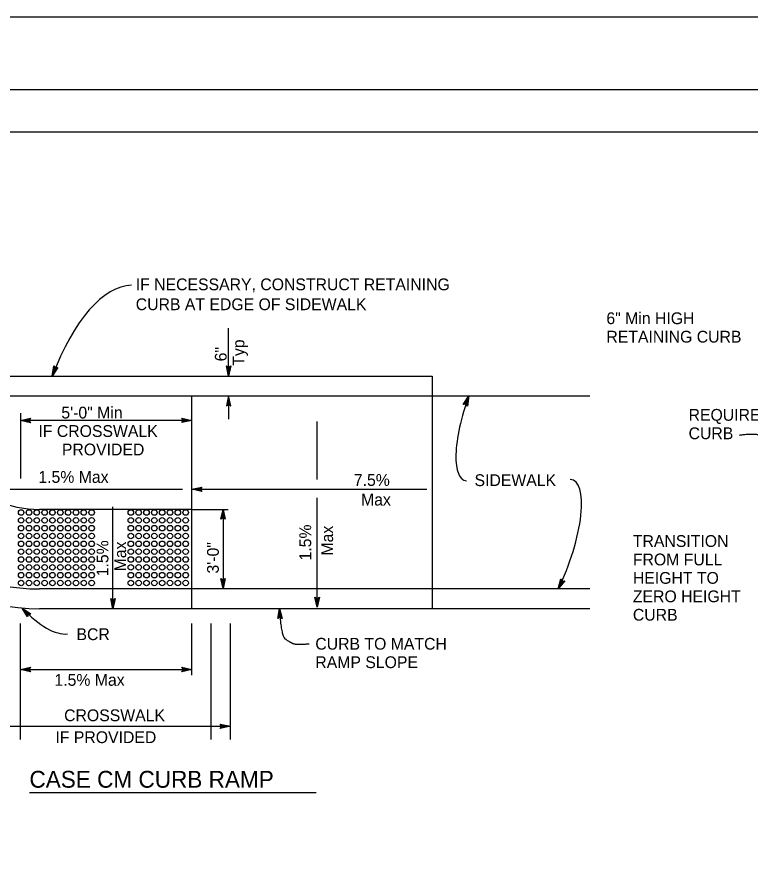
# Model space of a CAD drawing. Extents: x -893 to 867, y -474 to 712.
# Drawn here: x -626 to -191, y 203 to 712 of the extents above; entities that cross this region are included whole.
import ezdxf

# ---------------------------------------------------------------- set-up
doc = ezdxf.new("R2010")
doc.units = 0
for name, color, linetype in [('10 Sheet Format', 7, 'Continuous'), ('56 Stage 3 Anno', 7, 'Continuous'), ('57 Undefined', 7, 'Continuous'), ('60 Nongeo Data', 7, 'Continuous')]:
    doc.layers.add(name, color=color, linetype=linetype)

msp = doc.modelspace()

# ---------------------------------------------------------------- linework, layer by layer
at = {"layer": '10 Sheet Format'}
msp.add_line((-813.45, 643.96), (811.55, 643.96), dxfattribs=at)
for points in [[(-893.45, -474.04), (866.55, -474.04), (866.55, 711.96), (-893.45, 711.96)], [(-863.43, 668.96), (836.57, 668.96), (836.57, -431.04), (-863.43, -431.04)], [(-863.43, 668.96), (836.57, 668.96), (836.57, -431.04), (-863.43, -431.04)]]:
    msp.add_lwpolyline(points, close=True, dxfattribs=at)
at = {"layer": '56 Stage 3 Anno'}
for p, q in [((-500.33, 499.06), (-500.33, 527.38)), ((-604.95, 499.06), (-604.04, 505.14)), ((-604.45, 500.36), (-603.79, 504.79)), ((-604.04, 505.14), (-604.04, 505.14)), ((-604.04, 505.14), (-603.09, 503.92)), ((-603.96, 501.64), (-603.53, 504.5)), ((-500.33, 499.06), (-501.66, 505.06)), ((-501.66, 505.06), (-501.66, 505.06)), ((-501.66, 505.06), (-500.33, 504.26)), ((-500.34, 500.45), (-501.31, 504.83)), ((-500.33, 501.82), (-500.96, 504.65)), ((-500.33, 503.21), (-500.6, 504.41)), ((-500.33, 504.26), (-498.99, 505.06)), ((-498.99, 505.06), (-500.33, 499.06)), ((-499.35, 504.85), (-500.33, 500.44)), ((-499.71, 504.61), (-500.33, 501.82)), ((-500.06, 504.44), (-500.33, 503.21)), ((-498.99, 505.06), (-498.99, 505.06)), ((-601.55, 504.18), (-604.95, 499.06)), ((-601.96, 504.11), (-604.45, 500.35)), ((-602.38, 504.02), (-603.96, 501.64)), ((-603.46, 502.93), (-603.28, 504.15)), ((-602.77, 503.98), (-603.46, 502.93)), ((-603.09, 503.92), (-601.55, 504.18)), ((-601.55, 504.18), (-601.55, 504.18)), ((-604.95, 499.06), (-604.95, 499.06)), ((-500.33, 499.06), (-500.33, 499.06)), ((-500.33, 487.33), (-501.66, 481.33)), ((-500.34, 485.94), (-501.31, 481.56)), ((-500.33, 484.57), (-500.96, 481.74)), ((-498.99, 481.33), (-500.33, 487.33)), ((-500.33, 487.33), (-500.33, 487.33)), ((-500.33, 487.33), (-500.33, 473.41)), ((-499.35, 481.55), (-500.33, 485.95)), ((-499.71, 481.78), (-500.33, 484.57)), ((-361.19, 482.15), (-357.87, 487.33)), ((-360.78, 482.23), (-358.34, 486.03)), ((-360.36, 482.33), (-358.82, 484.73)), ((-358.82, 484.73), (-359.2, 481.87)), ((-358.34, 486.02), (-358.94, 481.58)), ((-357.87, 487.33), (-358.68, 481.24)), ((-357.87, 487.33), (-357.87, 487.33)), ((-501.66, 481.33), (-500.33, 482.13)), ((-501.66, 481.33), (-501.66, 481.33)), ((-500.33, 483.18), (-500.6, 481.98)), ((-500.06, 481.96), (-500.33, 483.18)), ((-500.33, 482.13), (-498.99, 481.33)), ((-498.99, 481.33), (-498.99, 481.33)), ((-359.66, 482.45), (-361.19, 482.15)), ((-361.19, 482.15), (-361.19, 482.15)), ((-359.98, 482.38), (-359.3, 483.44)), ((-358.68, 481.24), (-359.66, 482.45)), ((-359.3, 483.44), (-359.46, 482.21)), ((-358.68, 481.24), (-358.68, 481.24)), ((-623.81, 476.95), (-623.81, 438.31)), ((-623.81, 472.72), (-617.81, 474.05)), ((-617.81, 474.05), (-618.61, 472.72)), ((-617.81, 474.05), (-617.81, 474.05)), ((-527.34, 472.72), (-528.14, 474.06)), ((-528.14, 474.06), (-528.14, 474.06)), ((-528.14, 474.06), (-522.14, 472.72)), ((-522.14, 472.72), (-623.81, 472.72)), ((-617.81, 471.38), (-623.81, 472.72)), ((-623.81, 472.72), (-623.81, 472.72)), ((-618.02, 471.73), (-622.43, 472.72)), ((-622.42, 472.72), (-618.04, 473.69)), ((-621.04, 472.72), (-618.22, 473.34)), ((-618.26, 472.09), (-621.04, 472.72)), ((-619.66, 472.72), (-618.45, 472.98)), ((-618.43, 472.44), (-619.66, 472.72)), ((-618.61, 472.72), (-617.81, 471.38)), ((-617.81, 471.38), (-617.81, 471.38)), ((-522.14, 472.72), (-528.14, 471.39)), ((-528.14, 471.39), (-527.34, 472.72)), ((-528.14, 471.39), (-528.14, 471.39)), ((-527.92, 473.7), (-523.52, 472.72)), ((-523.53, 472.71), (-527.9, 471.75)), ((-524.9, 472.72), (-527.73, 472.09)), ((-527.69, 473.34), (-524.9, 472.72)), ((-527.51, 473), (-526.28, 472.72)), ((-526.28, 472.72), (-527.49, 472.45)), ((-522.14, 472.72), (-522.14, 472.72)), ((-447.88, 437.76), (-447.88, 472.1)), ((-522.14, 431.86), (-516.14, 433.19)), ((-516.14, 433.19), (-516.94, 431.86)), ((-516.14, 433.19), (-516.14, 433.19)), ((-725.91, 431.86), (-527.68, 431.86)), ((-516.14, 430.52), (-522.14, 431.86)), ((-522.14, 431.86), (-522.14, 431.86)), ((-522.14, 431.86), (-382.89, 431.86)), ((-516.36, 430.88), (-520.76, 431.86)), ((-520.75, 431.87), (-516.37, 432.83)), ((-519.38, 431.86), (-516.55, 432.49)), ((-516.59, 431.24), (-519.38, 431.86)), ((-518, 431.86), (-516.79, 432.13)), ((-516.77, 431.58), (-518, 431.86)), ((-516.94, 431.86), (-516.14, 430.52)), ((-516.14, 430.52), (-516.14, 430.52)), ((-447.88, 361.93), (-447.88, 426.79)), ((-568.93, 360.98), (-568.93, 421.49)), ((-522.14, 419.96), (-500.58, 419.96)), ((-504.95, 414.05), (-503.63, 419.96)), ((-504.6, 414.26), (-503.63, 418.6)), ((-503.63, 419.96), (-503.63, 372.99)), ((-503.63, 419.96), (-503.63, 419.96)), ((-503.63, 419.96), (-502.32, 414.05)), ((-503.62, 418.59), (-502.67, 414.28)), ((-503.63, 414.84), (-504.95, 414.05)), ((-504.95, 414.05), (-504.95, 414.05)), ((-504.24, 414.49), (-503.63, 417.24)), ((-503.9, 414.67), (-503.63, 415.88)), ((-503.63, 417.24), (-503.01, 414.46)), ((-503.63, 415.88), (-503.37, 414.69)), ((-502.32, 414.05), (-503.63, 414.84)), ((-502.32, 414.05), (-502.32, 414.05)), ((-503.63, 372.99), (-504.94, 378.9)), ((-504.94, 378.9), (-504.94, 378.9)), ((-504.94, 378.9), (-503.63, 378.11)), ((-503.63, 374.36), (-504.58, 378.67)), ((-503.63, 375.71), (-504.24, 378.49)), ((-503.62, 377.07), (-503.89, 378.26)), ((-503.63, 378.11), (-502.31, 378.9)), ((-502.31, 378.9), (-503.63, 372.99)), ((-502.66, 378.68), (-503.63, 374.35)), ((-503.01, 378.45), (-503.63, 375.71)), ((-503.35, 378.28), (-503.62, 377.07)), ((-502.31, 378.9), (-502.31, 378.9)), ((-304.85, 372.71), (-303.42, 378.69)), ((-301.02, 377.52), (-304.85, 372.71)), ((-304.25, 373.96), (-303.2, 378.32)), ((-301.43, 377.48), (-304.25, 373.95)), ((-303.64, 375.19), (-302.96, 378.01)), ((-301.86, 377.43), (-303.64, 375.19)), ((-303.42, 378.69), (-303.42, 378.69)), ((-303.42, 378.69), (-302.57, 377.39)), ((-303.03, 376.44), (-302.74, 377.64)), ((-302.25, 377.42), (-303.03, 376.44)), ((-302.57, 377.39), (-301.02, 377.52)), ((-301.02, 377.52), (-301.02, 377.52)), ((-503.63, 372.99), (-503.63, 372.99)), ((-304.85, 372.71), (-304.85, 372.71)), ((-568.93, 360.98), (-570.26, 366.98)), ((-570.26, 366.98), (-570.26, 366.98)), ((-570.26, 366.98), (-568.93, 366.18)), ((-568.93, 366.18), (-567.59, 366.98)), ((-567.59, 366.98), (-568.93, 360.98)), ((-567.59, 366.98), (-567.59, 366.98)), ((-447.88, 361.93), (-449.21, 367.93)), ((-449.21, 367.93), (-449.21, 367.93)), ((-449.21, 367.93), (-447.88, 367.13)), ((-447.89, 363.33), (-448.86, 367.7)), ((-447.88, 364.7), (-448.51, 367.52)), ((-447.88, 366.08), (-448.15, 367.29)), ((-447.88, 367.13), (-446.54, 367.93)), ((-446.54, 367.93), (-447.88, 361.93)), ((-446.9, 367.72), (-447.88, 363.31)), ((-447.26, 367.48), (-447.88, 364.7)), ((-447.61, 367.31), (-447.88, 366.08)), ((-446.54, 367.93), (-446.54, 367.93)), ((-568.93, 362.37), (-569.9, 366.74)), ((-568.93, 363.74), (-569.55, 366.57)), ((-568.92, 365.12), (-569.19, 366.33)), ((-567.94, 366.76), (-568.93, 362.36)), ((-568.3, 366.53), (-568.93, 363.74)), ((-568.65, 366.35), (-568.92, 365.12)), ((-447.88, 361.93), (-447.88, 361.93)), ((-568.93, 360.98), (-568.93, 360.98)), ((-623.81, 283.35), (-623.81, 352.3)), ((-522.14, 321.52), (-522.14, 352.3)), ((-510.72, 283.35), (-510.72, 352.3)), ((-499.3, 283.35), (-499.3, 352.3)), ((-623.81, 324.97), (-522.14, 324.97)), ((-635.22, 291.27), (-499.3, 291.27)), ((-504.5, 291.27), (-505.3, 292.61)), ((-505.3, 292.61), (-505.3, 292.61)), ((-505.3, 292.61), (-499.3, 291.27)), ((-499.3, 291.27), (-505.3, 289.94)), ((-505.3, 289.94), (-504.5, 291.27)), ((-505.09, 292.26), (-500.68, 291.27)), ((-500.7, 291.27), (-505.07, 290.3)), ((-502.07, 291.27), (-504.89, 290.65)), ((-504.85, 291.9), (-502.07, 291.27)), ((-504.68, 291.55), (-503.45, 291.28)), ((-503.45, 291.28), (-504.66, 291.01)), ((-499.3, 291.27), (-499.3, 291.27)), ((-505.3, 289.94), (-505.3, 289.94))]:
    msp.add_line(p, q, dxfattribs=at)
for points in [[(-619.61, 356.2), (-622.69, 361.4), (-617.69, 357.99), (-618.09, 357.91), (-621.75, 360.41), (-619.5, 356.59), (-619.39, 356.98), (-620.83, 359.42), (-618.49, 357.82), (-618.89, 357.74), (-619.9, 358.43), (-619.27, 357.37), (-619.19, 357.67), (-617.69, 357.99), (-619.19, 357.67)], [(-471.19, 355.12), (-470.15, 361.08), (-468.56, 355.25), (-468.92, 355.44), (-470.08, 359.72), (-470.85, 355.35), (-470.51, 355.57), (-470.02, 358.37), (-469.28, 355.63), (-469.64, 355.83), (-469.96, 357.01), (-470.17, 355.8), (-469.91, 355.97), (-468.56, 355.25), (-469.91, 355.97)], [(-617.9, 323.65), (-623.81, 324.97), (-617.9, 326.28), (-618.11, 325.93), (-622.44, 324.97), (-618.11, 324), (-618.32, 324.35), (-621.09, 324.97), (-618.32, 325.58), (-618.53, 325.23), (-619.73, 324.97), (-618.53, 324.7), (-618.69, 324.97), (-617.9, 326.28), (-618.69, 324.97)], [(-528.04, 326.29), (-522.14, 324.97), (-528.05, 323.66), (-527.83, 324.01), (-523.51, 324.97), (-527.84, 325.94), (-527.63, 325.59), (-524.86, 324.97), (-527.63, 324.36), (-527.41, 324.71), (-526.22, 324.97), (-527.42, 325.24), (-527.26, 324.97), (-528.05, 323.66), (-527.26, 324.97)]]:
    msp.add_lwpolyline(points, close=True, dxfattribs=at)
for centre, major_axis, ratio, start_param, end_param in [((-567.01, 412.43), (-11.86, -140.42), 0.396284, 3.190569, 4.081455), ((-343.64, 482.68), (16.86, 45.61), 0.307705, 1.582514, 3.225254), ((-312.98, 391.77), (16.86, 45.61), 0.307705, 4.397603, 6.390863), ((-618.09, 387.86), (-25.87, 40.48), 0.414099, 1.995854, 2.946163)]:
    msp.add_ellipse(centre, major_axis=major_axis, ratio=ratio, start_param=start_param, end_param=end_param, dxfattribs=at)
for points in [[(-197.36, 464.02), (-181.89, 466.25), (-177.59, 453.32), (-149.9, 457.23)], [(-470.15, 361.08), (-469.38, 344.95), (-464.12, 341.16), (-459.85, 339.49), (-452.62, 340.23)]]:
    msp.add_open_spline(points, degree=2, dxfattribs=at)
at = {"layer": '57 Undefined'}
msp.add_line((-618.35, 251.88), (-448.45, 251.88), dxfattribs=at)
at = {"layer": '60 Nongeo Data'}
for p, q in [((-738.74, 499.06), (-379.57, 499.06)), ((-379.57, 499.06), (-379.57, 360.98)), ((-738.74, 487.33), (-286.08, 487.33)), ((-522.14, 360.98), (-522.14, 487.33)), ((-522.14, 360.98), (-522.14, 487.33)), ((-522.14, 419.96), (-612.39, 419.96)), ((-286.08, 372.71), (-612.39, 372.71)), ((-286.08, 360.98), (-612.39, 360.98))]:
    msp.add_line(p, q, dxfattribs=at)
for centre in [(-623.39, 418.07), (-618.75, 418.07), (-614.1, 418.07), (-609.45, 418.07), (-604.81, 418.07), (-600.16, 418.07), (-595.52, 418.07), (-590.87, 418.07), (-586.23, 418.07), (-581.58, 418.07), (-558.35, 418.07), (-553.71, 418.07), (-549.06, 418.07), (-544.42, 418.07), (-539.77, 418.07), (-535.12, 418.07), (-530.48, 418.07), (-525.83, 418.07), (-623.39, 413.42), (-618.75, 413.42), (-614.1, 413.42), (-609.45, 413.42), (-604.81, 413.42), (-600.16, 413.42), (-595.52, 413.42), (-590.87, 413.42), (-586.23, 413.42), (-581.58, 413.42), (-558.35, 413.42), (-553.71, 413.42), (-549.06, 413.42), (-544.42, 413.42), (-539.77, 413.42), (-535.12, 413.42), (-530.48, 413.42), (-525.83, 413.42), (-623.39, 408.78), (-618.75, 408.78), (-614.1, 408.78), (-609.45, 408.78), (-604.81, 408.78), (-600.16, 408.78), (-595.52, 408.78), (-590.87, 408.78), (-586.23, 408.78), (-581.58, 408.78), (-558.35, 408.78), (-553.71, 408.78), (-549.06, 408.78), (-544.42, 408.78), (-539.77, 408.78), (-535.12, 408.78), (-530.48, 408.78), (-525.83, 408.78), (-623.39, 404.13), (-618.75, 404.13), (-614.1, 404.13), (-609.45, 404.13), (-604.81, 404.13), (-600.16, 404.13), (-595.52, 404.13), (-590.87, 404.13), (-586.23, 404.13), (-581.58, 404.13), (-558.35, 404.13), (-553.71, 404.13), (-549.06, 404.13), (-544.42, 404.13), (-539.77, 404.13), (-535.12, 404.13), (-530.48, 404.13), (-525.83, 404.13), (-623.39, 399.48), (-618.75, 399.48), (-614.1, 399.48), (-609.45, 399.48), (-604.81, 399.48), (-600.16, 399.48), (-595.52, 399.48), (-590.87, 399.48), (-586.23, 399.48), (-581.58, 399.48), (-558.35, 399.48), (-553.71, 399.48), (-549.06, 399.48), (-544.42, 399.48), (-539.77, 399.48), (-535.12, 399.48), (-530.48, 399.48), (-525.83, 399.48), (-623.39, 394.84), (-618.75, 394.84), (-614.1, 394.84), (-609.45, 394.84), (-604.81, 394.84), (-600.16, 394.84), (-595.52, 394.84), (-590.87, 394.84), (-586.23, 394.84), (-581.58, 394.84), (-558.35, 394.84), (-553.71, 394.84), (-549.06, 394.84), (-544.42, 394.84), (-539.77, 394.84), (-535.12, 394.84), (-530.48, 394.84), (-525.83, 394.84), (-623.39, 390.19), (-623.39, 385.55), (-618.75, 390.19), (-618.75, 385.55), (-614.1, 390.19), (-614.1, 385.55), (-609.45, 390.19), (-609.45, 385.55), (-604.81, 390.19), (-604.81, 385.55), (-600.16, 390.19), (-600.16, 385.55), (-595.52, 390.19), (-595.52, 385.55), (-590.87, 390.19), (-590.87, 385.55), (-586.23, 390.19), (-586.23, 385.55), (-581.58, 390.19), (-581.58, 385.55), (-558.35, 390.19), (-558.35, 385.55), (-553.71, 390.19), (-553.71, 385.55), (-549.06, 390.19), (-549.06, 385.55), (-544.42, 390.19), (-544.42, 385.55), (-539.77, 390.19), (-539.77, 385.55), (-535.12, 390.19), (-535.12, 385.55), (-530.48, 390.19), (-530.48, 385.55), (-525.83, 390.19), (-525.83, 385.55), (-623.39, 380.9), (-618.75, 380.9), (-614.1, 380.9), (-609.45, 380.9), (-604.81, 380.9), (-600.16, 380.9), (-595.52, 380.9), (-590.87, 380.9), (-586.23, 380.9), (-581.58, 380.9), (-558.35, 380.9), (-553.71, 380.9), (-549.06, 380.9), (-544.42, 380.9), (-539.77, 380.9), (-535.12, 380.9), (-530.48, 380.9), (-525.83, 380.9), (-623.39, 376.26), (-618.75, 376.26), (-614.1, 376.26), (-609.45, 376.26), (-604.81, 376.26), (-600.16, 376.26), (-595.52, 376.26), (-590.87, 376.26), (-586.23, 376.26), (-581.58, 376.26), (-558.35, 376.26), (-553.71, 376.26), (-549.06, 376.26), (-544.42, 376.26), (-539.77, 376.26), (-535.12, 376.26), (-530.48, 376.26), (-525.83, 376.26)]:
    msp.add_circle(centre, 1.64, dxfattribs=at)
for radius in [126.35, 114.62, 67.37]:
    msp.add_arc((-612.39, 487.33), radius, 180, 270, dxfattribs=at)

# ---------------------------------------------------------------- texts
at = {"layer": '57 Undefined'}
for s, height, p in [('IF NECESSARY, CONSTRUCT RETAINING', 7, (-555.41, 549.94)), ('CURB AT EDGE OF SIDEWALK', 7, (-555.41, 538.13)), ('6" Min HIGH', 7, (-276.34, 529.83)), ('RETAINING CURB', 7, (-276.34, 518.89)), ('5\'-0" Min', 7, (-599.53, 473.86)), ('REQUIRED', 7, (-227.6, 472.52)), ('IF CROSSWALK', 7, (-613.12, 462.92)), ('CURB', 7, (-227.6, 461.58)), ('PROVIDED', 7, (-599.21, 451.98)), ('1.5% Max', 7, (-613.16, 435.69)), ('7.5%', 7, (-426.09, 433.88)), ('SIDEWALK', 7, (-354.53, 433.77)), ('Max', 7, (-421.84, 422.23)), ('TRANSITION', 7, (-260.64, 397.66)), ('FROM FULL', 7, (-260.64, 386.72)), ('HEIGHT TO', 7, (-260.64, 375.79)), ('ZERO HEIGHT', 7, (-260.64, 364.85)), ('CURB', 7, (-260.64, 353.91)), ('BCR', 7, (-590.55, 342.37)), ('CURB TO MATCH', 7, (-448.93, 336.71)), ('RAMP SLOPE', 7, (-448.93, 325.77)), ('1.5% Max', 7, (-603.62, 315.28)), ('CROSSWALK', 7, (-597.88, 294.27)), ('IF PROVIDED', 7, (-603.04, 281.27)), ('CASE CM CURB RAMP', 10, (-618.45, 254.81))]:
    msp.add_text(s, height=height, dxfattribs=at).set_placement(p)
for s, p in [('Typ', (-491.01, 505.16)), (' 6"', (-501.51, 505.16)), ('1.5%', (-451.39, 389.63)), ('Max', (-438.39, 392.56)), ('1.5%', (-571.62, 380.24)), ('Max', (-561.12, 383.17)), ('3\'-0"', (-506.15, 381.89))]:
    msp.add_text(s, height=7, rotation=90, dxfattribs=at).set_placement(p)

doc.saveas('drawing.dxf')
